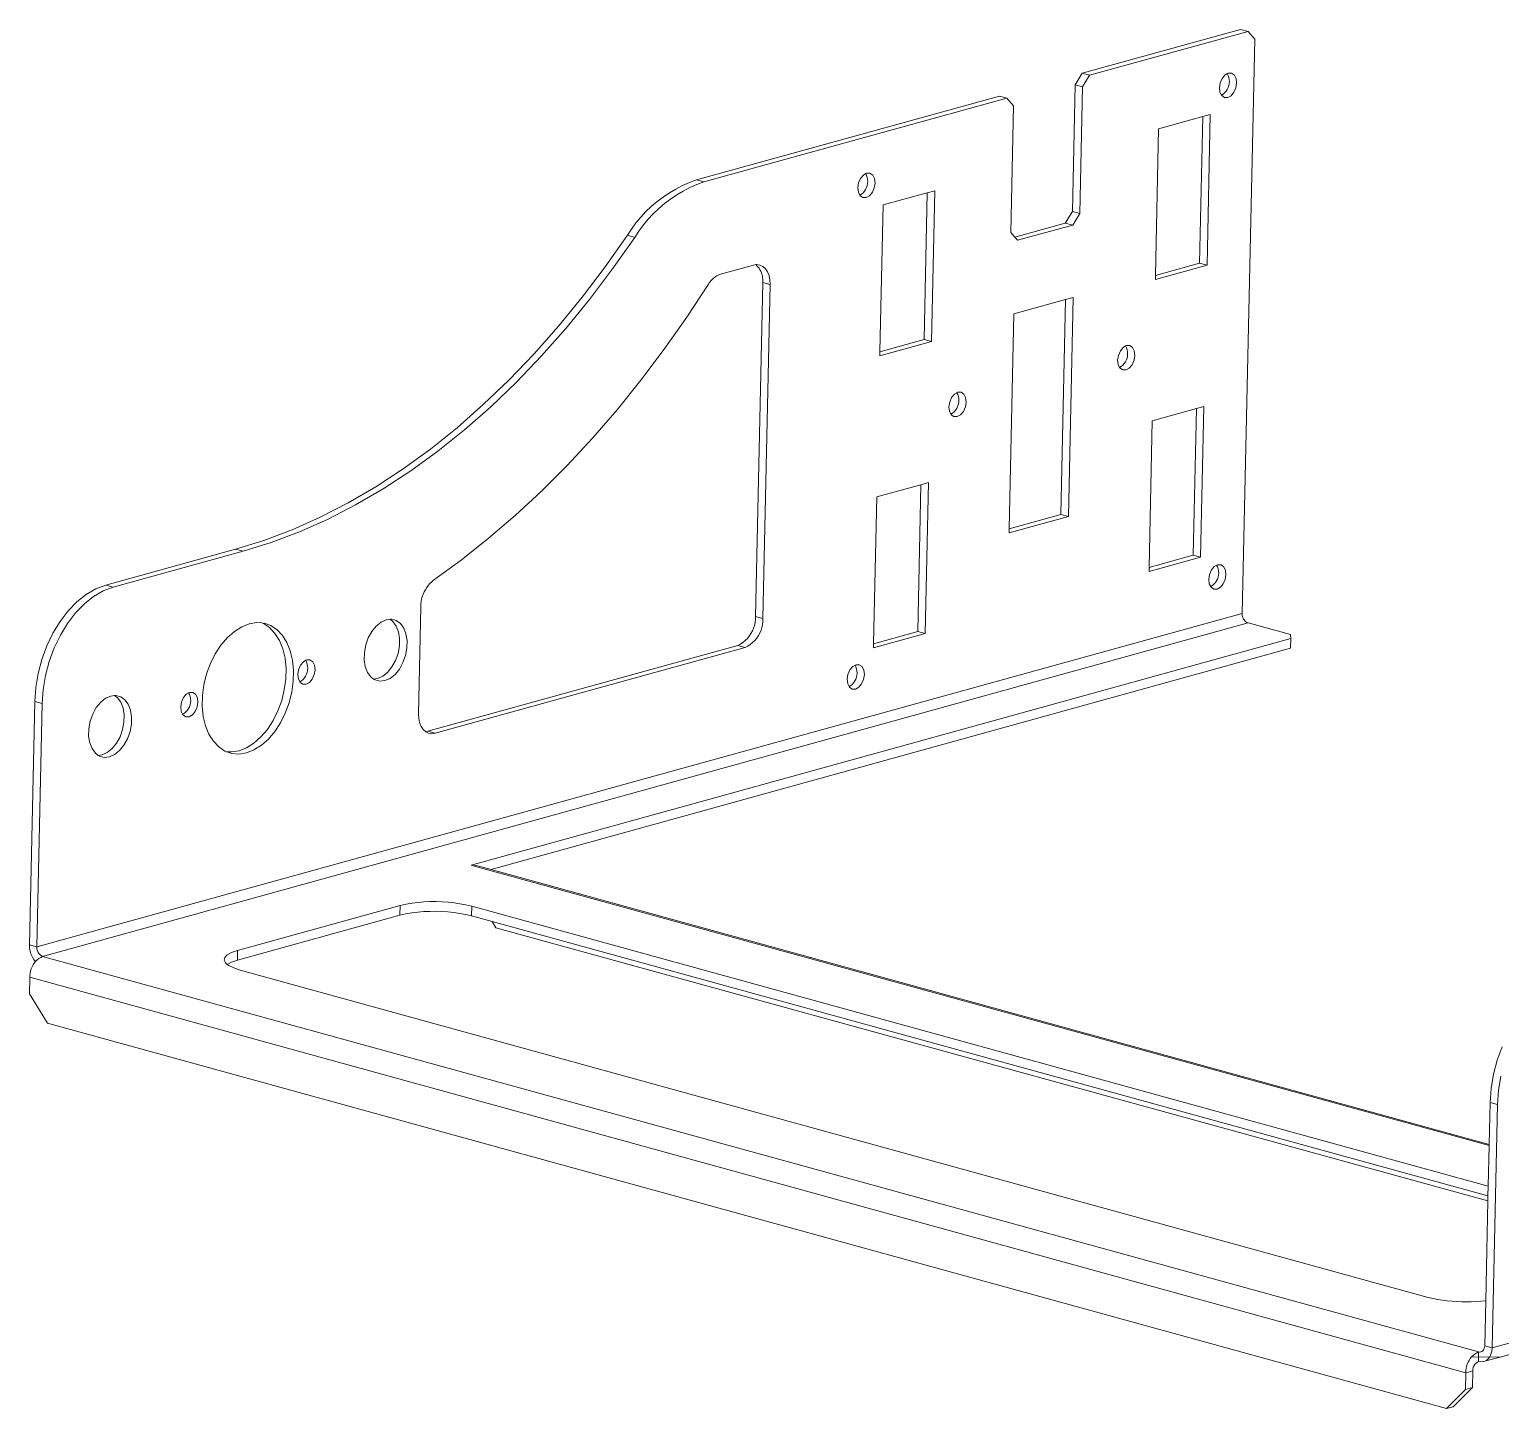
# Model space of a CAD drawing. Extents: x -144 to 2042, y -154 to 468.
# Drawn here: x 985 to 1057.6, y 120.8 to 188.9 of the extents above; entities that cross this region are included whole.
import ezdxf

# ---------------------------------------------------------------- set-up
doc = ezdxf.new("R2010")
doc.units = 0
doc.layers.add('Layer0', color=7, linetype='BYLAYER', lineweight=5)

msp = doc.modelspace()

# ---------------------------------------------------------------- linework, layer by layer
at = {"layer": 'Layer0'}
for p, q in [((1036.98, 186.745), (1044.799, 188.908)), ((1037.347, 186.644), (1045.166, 188.807)), ((1045.166, 188.807), (1044.799, 188.908)), ((1045.495, 188.421), (1045.166, 188.807)), ((1045.495, 188.421), (1044.879, 160.067)), ((1036.63, 186.17), (1036.98, 186.745)), ((1036.98, 186.745), (1037.347, 186.644)), ((1037.347, 186.644), (1036.996, 186.069)), ((1044.028, 186.656), (1043.888, 186.487)), ((1044.142, 186.729), (1044.028, 186.656)), ((1044.192, 186.746), (1044.142, 186.729)), ((1044.188, 186.637), (1044.142, 186.729)), ((1044.22, 186.54), (1044.188, 186.637)), ((1044.353, 186.746), (1044.192, 186.746)), ((1044.489, 186.654), (1044.353, 186.746)), ((1044.576, 186.484), (1044.489, 186.654)), ((1036.494, 179.922), (1036.63, 186.17)), ((1036.996, 186.069), (1036.63, 186.17)), ((1036.86, 179.821), (1036.996, 186.069)), ((1043.791, 186.267), (1043.754, 186.028)), ((1043.754, 186.028), (1043.781, 185.807)), ((1043.888, 186.487), (1043.791, 186.267)), ((1044.081, 185.862), (1044.139, 185.947)), ((1044.139, 185.947), (1044.185, 186.038)), ((1044.185, 186.038), (1044.218, 186.135)), ((1044.218, 186.135), (1044.239, 186.235)), ((1044.24, 186.439), (1044.22, 186.54)), ((1044.239, 186.235), (1044.246, 186.337)), ((1044.246, 186.337), (1044.24, 186.439)), ((1044.47, 185.804), (1044.566, 186.025)), ((1044.566, 186.025), (1044.604, 186.263)), ((1044.604, 186.263), (1044.576, 186.484)), ((1017.942, 181.476), (1032.9, 185.616)), ((1018.308, 181.375), (1033.267, 185.515)), ((1033.267, 185.515), (1032.9, 185.616)), ((1033.596, 185.128), (1033.267, 185.515)), ((1043.781, 185.807), (1043.849, 185.664)), ((1043.849, 185.664), (1043.935, 185.719)), ((1043.849, 185.664), (1043.869, 185.638)), ((1043.869, 185.638), (1044.004, 185.546)), ((1043.935, 185.719), (1044.013, 185.786)), ((1044.004, 185.546), (1044.166, 185.545)), ((1044.013, 185.786), (1044.081, 185.862)), ((1044.166, 185.545), (1044.329, 185.636)), ((1044.329, 185.636), (1044.47, 185.804)), ((1033.596, 185.128), (1033.461, 178.881)), ((1042.932, 184.606), (1040.753, 184.004)), ((1042.774, 177.361), (1042.932, 184.606)), ((1043.303, 184.709), (1042.932, 184.606)), ((1043.141, 177.26), (1043.303, 184.709)), ((1040.753, 184.004), (1040.595, 176.758)), ((1026.039, 181.548), (1025.943, 181.328)), ((1026.18, 181.717), (1026.039, 181.548)), ((1026.294, 181.79), (1026.18, 181.717)), ((1026.343, 181.807), (1026.294, 181.79)), ((1026.339, 181.698), (1026.294, 181.79)), ((1026.372, 181.601), (1026.339, 181.698)), ((1026.505, 181.807), (1026.343, 181.807)), ((1026.391, 181.5), (1026.372, 181.601)), ((1026.64, 181.715), (1026.505, 181.807)), ((1026.728, 181.545), (1026.64, 181.715)), ((1026.755, 181.324), (1026.728, 181.545)), ((1016.602, 180.838), (1016.292, 180.632)), ((1016.922, 181.027), (1016.602, 180.838)), ((1017.253, 181.196), (1016.922, 181.027)), ((1017.289, 180.926), (1016.968, 180.737)), ((1017.593, 181.346), (1017.253, 181.196)), ((1017.62, 181.095), (1017.289, 180.926)), ((1017.942, 181.476), (1017.593, 181.346)), ((1017.96, 181.245), (1017.62, 181.095)), ((1017.942, 181.476), (1018.308, 181.375)), ((1018.308, 181.375), (1017.96, 181.245)), ((1025.943, 181.328), (1025.905, 181.089)), ((1025.905, 181.089), (1025.933, 180.868)), ((1025.933, 180.868), (1026, 180.725)), ((1026.086, 180.78), (1026.164, 180.847)), ((1026.164, 180.847), (1026.232, 180.923)), ((1026.232, 180.923), (1026.29, 181.008)), ((1026.29, 181.008), (1026.336, 181.099)), ((1026.336, 181.099), (1026.37, 181.196)), ((1026.37, 181.196), (1026.391, 181.296)), ((1026.398, 181.398), (1026.391, 181.5)), ((1026.391, 181.296), (1026.398, 181.398)), ((1026.481, 180.697), (1026.622, 180.865)), ((1026.622, 180.865), (1026.718, 181.085)), ((1026.718, 181.085), (1026.755, 181.324)), ((1029.333, 180.843), (1027.154, 180.24)), ((1029.175, 173.598), (1029.333, 180.843)), ((1029.704, 180.946), (1029.333, 180.843)), ((1029.542, 173.497), (1029.704, 180.946)), ((1015.712, 180.167), (1015.444, 179.91)), ((1015.996, 180.408), (1015.712, 180.167)), ((1016.292, 180.632), (1015.996, 180.408)), ((1016.362, 180.307), (1016.079, 180.066)), ((1016.659, 180.531), (1016.362, 180.307)), ((1016.968, 180.737), (1016.659, 180.531)), ((1026, 180.725), (1026.086, 180.78)), ((1026, 180.725), (1026.021, 180.699)), ((1026.021, 180.699), (1026.156, 180.607)), ((1026.156, 180.607), (1026.317, 180.606)), ((1026.317, 180.606), (1026.481, 180.697)), ((1027.154, 180.24), (1026.997, 172.995)), ((1015.19, 179.638), (1014.953, 179.352)), ((1015.444, 179.91), (1015.19, 179.638)), ((1015.556, 179.537), (1015.319, 179.251)), ((1015.81, 179.809), (1015.556, 179.537)), ((1016.079, 180.066), (1015.81, 179.809)), ((1036.143, 179.348), (1036.494, 179.922)), ((1036.494, 179.922), (1036.86, 179.821)), ((1036.86, 179.821), (1036.51, 179.247)), ((1013.436, 177.18), (1014.529, 178.741)), ((1014.896, 178.64), (1013.802, 177.079)), ((1014.732, 179.052), (1014.529, 178.741)), ((1014.529, 178.741), (1014.896, 178.64)), ((1014.953, 179.352), (1014.732, 179.052)), ((1015.099, 178.951), (1014.896, 178.64)), ((1015.319, 179.251), (1015.099, 178.951)), ((1033.651, 178.658), (1033.461, 178.881)), ((1033.651, 178.658), (1036.143, 179.348)), ((1033.79, 178.494), (1033.651, 178.658)), ((1033.79, 178.494), (1036.51, 179.247)), ((1036.51, 179.247), (1036.143, 179.348)), ((1012.302, 175.681), (1013.436, 177.18)), ((1020.754, 177.275), (1019.132, 176.826)), ((1020.754, 177.275), (1020.867, 177.296)), ((1020.867, 177.296), (1020.919, 177.298)), ((1020.926, 177.239), (1020.867, 177.296)), ((1020.919, 177.298), (1021.077, 177.274)), ((1020.981, 177.177), (1020.926, 177.239)), ((1021.031, 177.112), (1020.981, 177.177)), ((1021.077, 177.274), (1021.221, 177.203)), ((1021.221, 177.203), (1021.347, 177.089)), ((1040.591, 176.555), (1043.141, 177.26)), ((1040.595, 176.758), (1042.774, 177.361)), ((1042.774, 177.361), (1043.141, 177.26)), ((1013.802, 177.079), (1012.669, 175.58)), ((1018.652, 176.495), (1018.611, 176.444)), ((1018.695, 176.544), (1018.652, 176.495)), ((1018.742, 176.591), (1018.695, 176.544)), ((1018.791, 176.634), (1018.742, 176.591)), ((1018.843, 176.674), (1018.791, 176.634)), ((1018.897, 176.712), (1018.843, 176.674)), ((1018.953, 176.746), (1018.897, 176.712)), ((1019.011, 176.776), (1018.953, 176.746)), ((1019.071, 176.803), (1019.011, 176.776)), ((1019.132, 176.826), (1019.071, 176.803)), ((1021.075, 177.043), (1021.031, 177.112)), ((1021.114, 176.97), (1021.075, 177.043)), ((1021.147, 176.895), (1021.114, 176.97)), ((1021.174, 176.817), (1021.147, 176.895)), ((1021.194, 176.737), (1021.174, 176.817)), ((1021.208, 176.656), (1021.194, 176.737)), ((1021.216, 176.574), (1021.208, 176.656)), ((1021.211, 176.41), (1021.216, 176.492)), ((1021.216, 176.492), (1021.216, 176.574)), ((1021.347, 177.089), (1021.449, 176.937)), ((1021.449, 176.937), (1021.523, 176.751)), ((1021.523, 176.751), (1021.566, 176.539)), ((1021.566, 176.539), (1021.577, 176.309)), ((1040.595, 176.758), (1040.591, 176.555)), ((1018.54, 176.334), (1017.465, 174.699)), ((1018.574, 176.39), (1018.54, 176.334)), ((1018.611, 176.444), (1018.574, 176.39)), ((1020.853, 159.926), (1021.211, 176.41)), ((1021.577, 176.309), (1021.211, 176.41)), ((1021.219, 159.825), (1021.577, 176.309)), ((1011.131, 174.249), (1012.302, 175.681)), ((1012.669, 175.58), (1011.497, 174.148)), ((1036.163, 175.568), (1033.61, 174.862)), ((1035.932, 164.959), (1036.163, 175.568)), ((1036.534, 175.671), (1036.163, 175.568)), ((1036.299, 164.858), (1036.534, 175.671)), ((1017.465, 174.699), (1016.352, 173.118)), ((1033.61, 174.862), (1033.379, 164.252)), ((1009.924, 172.886), (1011.131, 174.249)), ((1011.497, 174.148), (1010.291, 172.785)), ((1026.997, 172.995), (1029.175, 173.598)), ((1029.175, 173.598), (1029.542, 173.497)), ((1008.686, 171.595), (1009.924, 172.886)), ((1016.352, 173.118), (1015.202, 171.592)), ((1026.992, 172.791), (1029.542, 173.497)), ((1026.997, 172.995), (1026.992, 172.791)), ((1038.864, 173.036), (1038.768, 172.815)), ((1039.005, 173.204), (1038.864, 173.036)), ((1039.119, 173.277), (1039.005, 173.204)), ((1039.168, 173.295), (1039.119, 173.277)), ((1039.164, 173.185), (1039.119, 173.277)), ((1039.197, 173.088), (1039.164, 173.185)), ((1039.33, 173.294), (1039.168, 173.295)), ((1039.217, 172.988), (1039.197, 173.088)), ((1039.216, 172.783), (1039.223, 172.886)), ((1039.223, 172.886), (1039.217, 172.988)), ((1039.465, 173.202), (1039.33, 173.294)), ((1039.553, 173.033), (1039.465, 173.202)), ((1039.58, 172.812), (1039.553, 173.033)), ((1010.291, 172.785), (1009.052, 171.494)), ((1038.768, 172.815), (1038.73, 172.576)), ((1038.73, 172.576), (1038.758, 172.356)), ((1038.758, 172.356), (1038.825, 172.212)), ((1038.825, 172.212), (1038.911, 172.268)), ((1038.825, 172.212), (1038.846, 172.186)), ((1038.846, 172.186), (1038.981, 172.094)), ((1038.911, 172.268), (1038.989, 172.334)), ((1038.981, 172.094), (1039.142, 172.093)), ((1038.989, 172.334), (1039.058, 172.411)), ((1039.058, 172.411), (1039.115, 172.495)), ((1039.115, 172.495), (1039.161, 172.586)), ((1039.142, 172.093), (1039.306, 172.184)), ((1039.161, 172.586), (1039.195, 172.683)), ((1039.195, 172.683), (1039.216, 172.783)), ((1039.306, 172.184), (1039.447, 172.352)), ((1039.447, 172.352), (1039.543, 172.573)), ((1039.543, 172.573), (1039.58, 172.812)), ((1007.418, 170.38), (1008.686, 171.595)), ((1009.052, 171.494), (1007.784, 170.279)), ((1015.202, 171.592), (1014.019, 170.126)), ((1030.535, 170.731), (1030.439, 170.51)), ((1030.676, 170.899), (1030.535, 170.731)), ((1030.79, 170.972), (1030.676, 170.899)), ((1030.839, 170.99), (1030.79, 170.972)), ((1030.835, 170.88), (1030.79, 170.972)), ((1030.868, 170.783), (1030.835, 170.88)), ((1031.001, 170.989), (1030.839, 170.99)), ((1030.887, 170.683), (1030.868, 170.783)), ((1030.894, 170.581), (1030.887, 170.683)), ((1031.136, 170.897), (1031.001, 170.989)), ((1031.224, 170.728), (1031.136, 170.897)), ((1031.251, 170.507), (1031.224, 170.728)), ((1006.124, 169.243), (1007.418, 170.38)), ((1007.784, 170.279), (1006.49, 169.142)), ((1014.019, 170.126), (1012.803, 168.721)), ((1030.439, 170.51), (1030.401, 170.272)), ((1030.401, 170.272), (1030.429, 170.051)), ((1030.429, 170.051), (1030.496, 169.907)), ((1030.496, 169.907), (1030.582, 169.963)), ((1030.582, 169.963), (1030.66, 170.029)), ((1030.66, 170.029), (1030.728, 170.106)), ((1030.728, 170.106), (1030.786, 170.19)), ((1030.786, 170.19), (1030.832, 170.282)), ((1030.832, 170.282), (1030.866, 170.378)), ((1030.866, 170.378), (1030.886, 170.479)), ((1030.886, 170.479), (1030.894, 170.581)), ((1030.977, 169.879), (1031.117, 170.048)), ((1031.117, 170.048), (1031.214, 170.268)), ((1031.214, 170.268), (1031.251, 170.507)), ((1042.618, 170.189), (1040.44, 169.586)), ((1042.461, 162.944), (1042.618, 170.189)), ((1042.989, 170.292), (1042.618, 170.189)), ((1042.827, 162.843), (1042.989, 170.292)), ((1004.806, 168.187), (1006.124, 169.243)), ((1030.496, 169.907), (1030.516, 169.881)), ((1030.516, 169.881), (1030.651, 169.789)), ((1030.651, 169.789), (1030.813, 169.788)), ((1030.813, 169.788), (1030.977, 169.879)), ((1040.44, 169.586), (1040.282, 162.341)), ((1006.49, 169.142), (1005.173, 168.086)), ((1012.803, 168.721), (1011.558, 167.381)), ((1003.469, 167.214), (1004.806, 168.187)), ((1005.173, 168.086), (1003.835, 167.113)), ((1002.114, 166.327), (1003.469, 167.214)), ((1003.835, 167.113), (1002.48, 166.226)), ((1011.558, 167.381), (1010.285, 166.107)), ((1000.745, 165.527), (1002.114, 166.327)), ((1029.02, 166.426), (1026.841, 165.823)), ((1028.862, 159.181), (1029.02, 166.426)), ((1029.391, 166.529), (1029.02, 166.426)), ((1029.229, 159.08), (1029.391, 166.529)), ((1002.48, 166.226), (1001.111, 165.426)), ((1010.285, 166.107), (1008.988, 164.902)), ((1026.841, 165.823), (1026.683, 158.578)), ((999.365, 164.817), (1000.745, 165.527)), ((1001.111, 165.426), (999.732, 164.716)), ((1008.988, 164.902), (1007.667, 163.768)), ((1033.375, 164.049), (1036.299, 164.858)), ((1033.379, 164.252), (1035.932, 164.959)), ((1035.932, 164.959), (1036.299, 164.858)), ((996.586, 163.672), (997.978, 164.198)), ((997.978, 164.198), (999.365, 164.817)), ((999.732, 164.716), (998.345, 164.097)), ((1033.379, 164.252), (1033.375, 164.049)), ((995.194, 163.239), (996.586, 163.672)), ((996.953, 163.571), (995.56, 163.138)), ((998.345, 164.097), (996.953, 163.571)), ((1007.667, 163.768), (1006.326, 162.707)), ((988.783, 161.465), (995.194, 163.239)), ((989.149, 161.364), (995.56, 163.138)), ((995.56, 163.138), (995.194, 163.239)), ((1006.326, 162.707), (1004.967, 161.722)), ((1040.278, 162.137), (1042.827, 162.843)), ((1040.282, 162.341), (1042.461, 162.944)), ((1042.461, 162.944), (1042.827, 162.843)), ((1040.282, 162.341), (1040.278, 162.137)), ((1043.264, 161.998), (1043.226, 161.759)), ((1043.36, 162.218), (1043.264, 161.998)), ((1043.501, 162.387), (1043.36, 162.218)), ((1043.615, 162.46), (1043.501, 162.387)), ((1043.664, 162.477), (1043.615, 162.46)), ((1043.66, 162.368), (1043.615, 162.46)), ((1043.693, 162.271), (1043.66, 162.368)), ((1043.826, 162.477), (1043.664, 162.477)), ((1043.691, 161.866), (1043.712, 161.966)), ((1043.712, 162.17), (1043.693, 162.271)), ((1043.719, 162.068), (1043.712, 162.17)), ((1043.712, 161.966), (1043.719, 162.068)), ((1043.961, 162.385), (1043.826, 162.477)), ((1044.049, 162.215), (1043.961, 162.385)), ((1044.039, 161.755), (1044.076, 161.994)), ((1044.076, 161.994), (1044.049, 162.215)), ((987.821, 161.005), (988.298, 161.282)), ((988.298, 161.282), (988.783, 161.465)), ((989.149, 161.364), (988.665, 161.181)), ((988.783, 161.465), (989.149, 161.364)), ((1004.56, 161.245), (1004.501, 161.134)), ((1004.626, 161.352), (1004.56, 161.245)), ((1004.701, 161.454), (1004.626, 161.352)), ((1004.783, 161.55), (1004.701, 161.454)), ((1004.872, 161.639), (1004.783, 161.55)), ((1004.967, 161.722), (1004.872, 161.639)), ((1043.226, 161.759), (1043.254, 161.538)), ((1043.254, 161.538), (1043.321, 161.395)), ((1043.321, 161.395), (1043.407, 161.45)), ((1043.321, 161.395), (1043.342, 161.369)), ((1043.342, 161.369), (1043.477, 161.277)), ((1043.407, 161.45), (1043.485, 161.517)), ((1043.477, 161.277), (1043.638, 161.276)), ((1043.485, 161.517), (1043.553, 161.593)), ((1043.553, 161.593), (1043.611, 161.678)), ((1043.611, 161.678), (1043.657, 161.769)), ((1043.638, 161.276), (1043.802, 161.367)), ((1043.657, 161.769), (1043.691, 161.866)), ((1043.802, 161.367), (1043.943, 161.535)), ((1043.943, 161.535), (1044.039, 161.755)), ((986.928, 160.194), (987.361, 160.64)), ((987.728, 160.539), (987.295, 160.093)), ((987.361, 160.64), (987.821, 161.005)), ((988.187, 160.904), (987.728, 160.539)), ((988.665, 161.181), (988.187, 160.904)), ((1004.34, 160.529), (1004.335, 160.403)), ((1004.354, 160.654), (1004.34, 160.529)), ((1004.377, 160.778), (1004.354, 160.654)), ((1004.41, 160.899), (1004.377, 160.778)), ((1004.451, 161.018), (1004.41, 160.899)), ((1004.501, 161.134), (1004.451, 161.018)), ((1044.879, 160.067), (985.384, 143.603)), ((986.531, 159.675), (986.928, 160.194)), ((987.295, 160.093), (986.898, 159.574)), ((1002.632, 159.757), (1002.376, 159.643)), ((1002.823, 159.785), (1002.632, 159.757)), ((1002.885, 159.783), (1002.823, 159.785)), ((1002.961, 159.675), (1002.823, 159.785)), ((1003.122, 159.721), (1002.885, 159.783)), ((1004.335, 160.403), (1004.22, 155.121)), ((1020.836, 159.63), (1020.851, 159.777)), ((1020.851, 159.777), (1020.853, 159.926)), ((1020.853, 159.926), (1021.219, 159.825)), ((1021.218, 159.676), (1021.219, 159.825)), ((1044.879, 160.067), (1044.878, 160.018)), ((1044.878, 160.018), (1044.882, 159.97)), ((1044.882, 159.97), (1044.891, 159.922)), ((1044.891, 159.922), (1044.905, 159.876)), ((1044.905, 159.876), (1044.924, 159.831)), ((1044.924, 159.831), (1044.947, 159.788)), ((1044.947, 159.788), (1044.974, 159.749)), ((1044.974, 159.749), (1045.006, 159.712)), ((985.669, 143.138), (1045.164, 159.602)), ((985.875, 158.466), (986.178, 159.095)), ((986.178, 159.095), (986.531, 159.675)), ((986.898, 159.574), (986.544, 158.994)), ((995.134, 159.182), (994.788, 158.877)), ((995.497, 159.411), (995.134, 159.182)), ((995.869, 159.557), (995.497, 159.411)), ((996.238, 159.616), (995.869, 159.557)), ((996.493, 159.605), (996.238, 159.616)), ((996.517, 159.594), (996.493, 159.605)), ((996.566, 159.571), (996.517, 159.594)), ((996.596, 159.587), (996.566, 159.571)), ((996.566, 159.571), (996.871, 159.37)), ((996.932, 159.47), (996.596, 159.587)), ((996.871, 159.37), (997.137, 159.089)), ((997.238, 159.269), (996.932, 159.47)), ((997.137, 159.089), (997.356, 158.738)), ((997.503, 158.988), (997.238, 159.269)), ((1001.919, 159.184), (1001.743, 158.866)), ((1002.134, 159.448), (1001.919, 159.184)), ((1002.376, 159.643), (1002.134, 159.448)), ((1003.125, 159.451), (1002.961, 159.675)), ((1003.328, 159.574), (1003.122, 159.721)), ((1003.237, 159.163), (1003.125, 159.451)), ((1003.291, 158.829), (1003.237, 159.163)), ((1003.492, 159.35), (1003.328, 159.574)), ((1003.604, 159.062), (1003.492, 159.35)), ((1003.658, 158.728), (1003.604, 159.062)), ((1020.549, 158.952), (1020.632, 159.075)), ((1020.632, 159.075), (1020.703, 159.205)), ((1020.703, 159.205), (1020.761, 159.342)), ((1020.761, 159.342), (1020.806, 159.484)), ((1020.806, 159.484), (1020.836, 159.63)), ((1020.999, 158.974), (1021.07, 159.104)), ((1021.07, 159.104), (1021.128, 159.241)), ((1021.128, 159.241), (1021.172, 159.383)), ((1021.172, 159.383), (1021.202, 159.529)), ((1021.202, 159.529), (1021.218, 159.676)), ((1026.679, 158.374), (1029.229, 159.08)), ((1026.683, 158.578), (1028.862, 159.181)), ((1028.862, 159.181), (1029.229, 159.08)), ((1045.006, 159.712), (1045.041, 159.678)), ((1045.041, 159.678), (1045.079, 159.648)), ((1045.079, 159.648), (1045.12, 159.623)), ((1045.12, 159.623), (1045.164, 159.602)), ((1047.253, 159.026), (1045.164, 159.602)), ((1047.279, 158.831), (1047.253, 159.026)), ((985.629, 157.8), (985.875, 158.466)), ((986.241, 158.365), (985.996, 157.699)), ((986.544, 158.994), (986.241, 158.365)), ((994.471, 158.503), (994.189, 158.071)), ((994.788, 158.877), (994.471, 158.503)), ((997.356, 158.738), (997.523, 158.324)), ((997.723, 158.637), (997.503, 158.988)), ((997.523, 158.324), (997.633, 157.86)), ((997.89, 158.223), (997.723, 158.637)), ((1001.617, 158.513), (1001.548, 158.144)), ((1001.743, 158.866), (1001.617, 158.513)), ((1003.214, 158.098), (1003.283, 158.467)), ((1003.283, 158.467), (1003.291, 158.829)), ((1003.581, 157.997), (1003.65, 158.366)), ((1003.65, 158.366), (1003.658, 158.728)), ((1004.678, 154.256), (1019.977, 158.489)), ((1005.044, 154.155), (1020.343, 158.388)), ((1047.279, 158.831), (1006.823, 147.636)), ((1007.802, 147.429), (1047.269, 158.35)), ((1019.977, 158.489), (1020.108, 158.558)), ((1020.343, 158.388), (1019.977, 158.489)), ((1020.108, 158.558), (1020.232, 158.64)), ((1020.232, 158.64), (1020.348, 158.733)), ((1020.343, 158.388), (1020.475, 158.457)), ((1020.348, 158.733), (1020.454, 158.838)), ((1020.454, 158.838), (1020.549, 158.952)), ((1020.475, 158.457), (1020.599, 158.539)), ((1020.599, 158.539), (1020.714, 158.632)), ((1020.714, 158.632), (1020.82, 158.737)), ((1020.82, 158.737), (1020.915, 158.851)), ((1020.915, 158.851), (1020.999, 158.974)), ((1026.683, 158.578), (1026.679, 158.374)), ((1047.269, 158.35), (1047.279, 158.831)), ((985.446, 157.111), (985.629, 157.8)), ((985.996, 157.699), (985.812, 157.01)), ((993.952, 157.593), (993.765, 157.082)), ((994.189, 158.071), (993.952, 157.593)), ((997.633, 157.86), (997.683, 157.358)), ((998, 157.759), (997.89, 158.223)), ((998.05, 157.257), (998, 157.759)), ((998.539, 157.683), (998.398, 157.515)), ((998.653, 157.756), (998.539, 157.683)), ((998.702, 157.774), (998.653, 157.756)), ((998.698, 157.664), (998.653, 157.756)), ((998.731, 157.567), (998.698, 157.664)), ((998.864, 157.773), (998.702, 157.774)), ((998.999, 157.681), (998.864, 157.773)), ((999.087, 157.512), (998.999, 157.681)), ((1001.548, 158.144), (1001.54, 157.782)), ((1001.54, 157.782), (1001.594, 157.448)), ((1002.913, 157.427), (1003.088, 157.745)), ((1003.088, 157.745), (1003.214, 158.098)), ((1003.279, 157.326), (1003.455, 157.644)), ((1003.455, 157.644), (1003.581, 157.997)), ((985.328, 156.412), (985.446, 157.111)), ((985.812, 157.01), (985.695, 156.311)), ((993.765, 157.082), (993.633, 156.551)), ((997.683, 157.358), (997.672, 156.833)), ((998.038, 156.732), (998.05, 157.257)), ((998.302, 157.294), (998.264, 157.055)), ((998.264, 157.055), (998.292, 156.835)), ((998.398, 157.515), (998.302, 157.294)), ((998.523, 156.813), (998.591, 156.89)), ((998.591, 156.89), (998.649, 156.974)), ((998.649, 156.974), (998.695, 157.065)), ((998.695, 157.065), (998.729, 157.162)), ((998.729, 157.162), (998.75, 157.262)), ((998.75, 157.467), (998.731, 157.567)), ((998.757, 157.365), (998.75, 157.467)), ((998.75, 157.262), (998.757, 157.365)), ((998.981, 156.831), (999.077, 157.052)), ((999.077, 157.052), (999.114, 157.291)), ((999.114, 157.291), (999.087, 157.512)), ((1001.594, 157.448), (1001.706, 157.16)), ((1001.706, 157.16), (1001.87, 156.936)), ((1001.87, 156.936), (1002.008, 156.826)), ((1002.008, 156.826), (1002.2, 156.854)), ((1002.2, 156.854), (1002.455, 156.968)), ((1002.455, 156.968), (1002.697, 157.163)), ((1002.566, 156.753), (1002.821, 156.867)), ((1002.697, 157.163), (1002.913, 157.427)), ((1002.821, 156.867), (1003.064, 157.062)), ((1003.064, 157.062), (1003.279, 157.326)), ((1025.415, 157.059), (1025.378, 156.82)), ((1025.512, 157.279), (1025.415, 157.059)), ((1025.652, 157.447), (1025.512, 157.279)), ((1025.766, 157.52), (1025.652, 157.447)), ((1025.816, 157.538), (1025.766, 157.52)), ((1025.811, 157.429), (1025.766, 157.52)), ((1025.809, 156.83), (1025.842, 156.927)), ((1025.844, 157.332), (1025.811, 157.429)), ((1025.977, 157.537), (1025.816, 157.538)), ((1025.842, 156.927), (1025.863, 157.027)), ((1025.864, 157.231), (1025.844, 157.332)), ((1025.863, 157.027), (1025.87, 157.129)), ((1025.87, 157.129), (1025.864, 157.231)), ((1026.112, 157.445), (1025.977, 157.537)), ((1026.2, 157.276), (1026.112, 157.445)), ((1026.19, 156.816), (1026.228, 157.055)), ((1026.228, 157.055), (1026.2, 157.276)), ((985.279, 155.719), (985.328, 156.412)), ((985.695, 156.311), (985.645, 155.618)), ((992.873, 156.157), (992.759, 156.084)), ((992.923, 156.174), (992.873, 156.157)), ((992.918, 156.065), (992.873, 156.157)), ((993.084, 156.174), (992.923, 156.174)), ((993.219, 156.082), (993.084, 156.174)), ((993.633, 156.551), (993.561, 156.015)), ((997.599, 156.297), (997.468, 155.766)), ((997.672, 156.833), (997.599, 156.297)), ((997.834, 155.665), (997.966, 156.196)), ((997.966, 156.196), (998.038, 156.732)), ((998.292, 156.835), (998.359, 156.691)), ((998.359, 156.691), (998.445, 156.747)), ((998.359, 156.691), (998.38, 156.665)), ((998.38, 156.665), (998.515, 156.573)), ((998.445, 156.747), (998.523, 156.813)), ((998.515, 156.573), (998.676, 156.572)), ((998.676, 156.572), (998.84, 156.663)), ((998.84, 156.663), (998.981, 156.831)), ((1002.008, 156.826), (1002.076, 156.789)), ((1002.076, 156.789), (1002.313, 156.726)), ((1002.313, 156.726), (1002.566, 156.753)), ((1025.378, 156.82), (1025.405, 156.599)), ((1025.405, 156.599), (1025.473, 156.456)), ((1025.473, 156.456), (1025.559, 156.511)), ((1025.473, 156.456), (1025.493, 156.43)), ((1025.493, 156.43), (1025.628, 156.337)), ((1025.559, 156.511), (1025.637, 156.578)), ((1025.628, 156.337), (1025.79, 156.337)), ((1025.637, 156.578), (1025.705, 156.654)), ((1025.705, 156.654), (1025.763, 156.738)), ((1025.763, 156.738), (1025.809, 156.83)), ((1025.79, 156.337), (1025.953, 156.428)), ((1025.953, 156.428), (1026.094, 156.596)), ((1026.094, 156.596), (1026.19, 156.816)), ((985.018, 143.704), (985.279, 155.719)), ((985.645, 155.618), (985.279, 155.719)), ((985.384, 143.603), (985.645, 155.618)), ((988.32, 155.421), (988.144, 155.103)), ((988.535, 155.685), (988.32, 155.421)), ((988.778, 155.88), (988.535, 155.685)), ((989.033, 155.994), (988.778, 155.88)), ((989.225, 156.022), (989.033, 155.994)), ((989.286, 156.02), (989.225, 156.022)), ((989.363, 155.912), (989.225, 156.022)), ((989.523, 155.958), (989.286, 156.02)), ((989.526, 155.688), (989.363, 155.912)), ((989.729, 155.811), (989.523, 155.958)), ((989.639, 155.4), (989.526, 155.688)), ((989.692, 155.066), (989.639, 155.4)), ((989.893, 155.587), (989.729, 155.811)), ((990.005, 155.299), (989.893, 155.587)), ((992.522, 155.695), (992.485, 155.456)), ((992.485, 155.456), (992.512, 155.235)), ((992.618, 155.915), (992.522, 155.695)), ((992.759, 156.084), (992.618, 155.915)), ((992.87, 155.375), (992.916, 155.466)), ((992.916, 155.466), (992.949, 155.563)), ((992.951, 155.968), (992.918, 156.065)), ((992.949, 155.563), (992.97, 155.663)), ((992.971, 155.867), (992.951, 155.968)), ((992.97, 155.663), (992.977, 155.765)), ((992.977, 155.765), (992.971, 155.867)), ((993.201, 155.232), (993.297, 155.453)), ((993.307, 155.912), (993.219, 156.082)), ((993.297, 155.453), (993.335, 155.691)), ((993.335, 155.691), (993.307, 155.912)), ((993.561, 156.015), (993.549, 155.489)), ((993.549, 155.489), (993.599, 154.988)), ((997.468, 155.766), (997.281, 155.255)), ((997.647, 155.154), (997.834, 155.665)), ((988.018, 154.75), (987.949, 154.381)), ((988.144, 155.103), (988.018, 154.75)), ((989.615, 154.335), (989.684, 154.704)), ((989.684, 154.704), (989.692, 155.066)), ((990.059, 154.965), (990.005, 155.299)), ((990.051, 154.603), (990.059, 154.965)), ((992.512, 155.235), (992.58, 155.092)), ((992.58, 155.092), (992.666, 155.147)), ((992.58, 155.092), (992.6, 155.066)), ((992.6, 155.066), (992.735, 154.974)), ((992.666, 155.147), (992.744, 155.214)), ((992.735, 154.974), (992.897, 154.973)), ((992.744, 155.214), (992.812, 155.29)), ((992.812, 155.29), (992.87, 155.375)), ((992.897, 154.973), (993.06, 155.064)), ((993.06, 155.064), (993.201, 155.232)), ((993.599, 154.988), (993.709, 154.524)), ((997.043, 154.777), (996.762, 154.345)), ((997.281, 155.255), (997.043, 154.777)), ((997.128, 154.244), (997.41, 154.676)), ((997.41, 154.676), (997.647, 155.154)), ((1004.232, 154.891), (1004.22, 155.121)), ((1004.275, 154.679), (1004.232, 154.891)), ((1004.349, 154.493), (1004.275, 154.679)), ((987.949, 154.381), (987.941, 154.019)), ((987.941, 154.019), (987.995, 153.684)), ((989.314, 153.664), (989.489, 153.982)), ((989.489, 153.982), (989.615, 154.335)), ((989.856, 153.881), (989.982, 154.234)), ((989.982, 154.234), (990.051, 154.603)), ((993.709, 154.524), (993.876, 154.11)), ((993.876, 154.11), (994.096, 153.759)), ((996.444, 153.971), (996.099, 153.665)), ((996.762, 154.345), (996.444, 153.971)), ((996.811, 153.87), (997.128, 154.244)), ((1004.451, 154.34), (1004.349, 154.493)), ((1004.576, 154.227), (1004.451, 154.34)), ((1004.576, 154.227), (1004.678, 154.256)), ((1004.721, 154.156), (1004.576, 154.227)), ((1004.678, 154.256), (1005.044, 154.155)), ((1004.879, 154.132), (1004.721, 154.156)), ((1005.044, 154.155), (1004.879, 154.132)), ((987.995, 153.684), (988.107, 153.397)), ((988.107, 153.397), (988.271, 153.173)), ((988.856, 153.205), (989.098, 153.4)), ((989.098, 153.4), (989.314, 153.664)), ((989.223, 153.104), (989.465, 153.299)), ((989.465, 153.299), (989.68, 153.563)), ((989.68, 153.563), (989.856, 153.881)), ((994.096, 153.759), (994.361, 153.478)), ((994.361, 153.478), (994.667, 153.277)), ((994.667, 153.277), (994.74, 153.243)), ((994.74, 153.243), (994.767, 153.242)), ((994.767, 153.242), (995.003, 153.16)), ((994.994, 153.231), (994.767, 153.242)), ((995.364, 153.291), (994.994, 153.231)), ((995.735, 153.437), (995.364, 153.291)), ((995.73, 153.19), (996.102, 153.336)), ((996.099, 153.665), (995.735, 153.437)), ((996.102, 153.336), (996.465, 153.564)), ((996.465, 153.564), (996.811, 153.87)), ((988.271, 153.173), (988.409, 153.063)), ((988.409, 153.063), (988.601, 153.091)), ((988.409, 153.063), (988.477, 153.025)), ((988.477, 153.025), (988.714, 152.963)), ((988.601, 153.091), (988.856, 153.205)), ((988.714, 152.963), (988.967, 152.99)), ((988.967, 152.99), (989.223, 153.104)), ((995.003, 153.16), (995.361, 153.13)), ((995.361, 153.13), (995.73, 153.19)), ((1006.823, 147.636), (1006.914, 147.61)), ((1006.914, 147.61), (1007.033, 147.627)), ((1057.063, 133.794), (1006.914, 147.61)), ((1007.033, 147.627), (1007.135, 147.613)), ((1007.802, 147.429), (1007.135, 147.613)), ((1057.065, 133.857), (1007.802, 147.429)), ((1003.318, 145.654), (995.294, 143.434)), ((1003.307, 145.173), (1003.318, 145.654)), ((1003.598, 145.234), (1003.307, 145.173)), ((1003.609, 145.714), (1003.318, 145.654)), ((1003.891, 145.283), (1003.598, 145.234)), ((1003.902, 145.763), (1003.609, 145.714)), ((1004.186, 145.32), (1003.891, 145.283)), ((1004.196, 145.801), (1003.902, 145.763)), ((1004.482, 145.346), (1004.186, 145.32)), ((1004.492, 145.827), (1004.196, 145.801)), ((1004.778, 145.36), (1004.482, 145.346)), ((1004.789, 145.841), (1004.492, 145.827)), ((1005.075, 145.363), (1004.778, 145.36)), ((1005.086, 145.844), (1004.789, 145.841)), ((1005.372, 145.355), (1005.075, 145.363)), ((1005.383, 145.835), (1005.086, 145.844)), ((1005.669, 145.334), (1005.372, 145.355)), ((1005.679, 145.815), (1005.383, 145.835)), ((1005.964, 145.303), (1005.669, 145.334)), ((1005.974, 145.783), (1005.679, 145.815)), ((1006.258, 145.259), (1005.964, 145.303)), ((1006.268, 145.74), (1005.974, 145.783)), ((1006.55, 145.205), (1006.258, 145.259)), ((1006.56, 145.685), (1006.268, 145.74)), ((1006.85, 145.619), (1006.56, 145.685)), ((1006.85, 145.619), (1006.84, 145.139)), ((1057.02, 131.797), (1006.85, 145.619)), ((995.284, 142.953), (1003.307, 145.173)), ((1006.84, 145.139), (1006.55, 145.205)), ((1006.84, 145.139), (1007.85, 144.86)), ((1007.85, 144.86), (1057.009, 131.316)), ((1007.85, 144.86), (1008.04, 144.55)), ((1057.004, 131.06), (1008.04, 144.55)), ((985.384, 143.603), (985.018, 143.704)), ((985.018, 143.704), (985.018, 143.63)), ((985.018, 143.63), (985.023, 143.555)), ((985.023, 143.555), (985.033, 143.482)), ((985.033, 143.482), (985.047, 143.409)), ((985.047, 143.409), (985.065, 143.336)), ((985.065, 143.336), (985.088, 143.266)), ((985.088, 143.266), (985.116, 143.197)), ((985.116, 143.197), (985.147, 143.129)), ((985.147, 143.129), (985.183, 143.064)), ((985.183, 143.064), (985.223, 143.001)), ((985.384, 143.603), (985.383, 143.555)), ((985.383, 143.555), (985.387, 143.506)), ((985.387, 143.506), (985.396, 143.459)), ((985.396, 143.459), (985.41, 143.412)), ((985.41, 143.412), (985.429, 143.367)), ((985.429, 143.367), (985.452, 143.325)), ((985.452, 143.325), (985.479, 143.285)), ((985.479, 143.285), (985.511, 143.248)), ((985.574, 143.088), (985.485, 143.029)), ((985.511, 143.248), (985.546, 143.214)), ((985.546, 143.214), (985.584, 143.185)), ((985.669, 143.138), (985.574, 143.088)), ((985.584, 143.185), (985.625, 143.159)), ((985.625, 143.159), (985.669, 143.138)), ((985.669, 143.138), (1056.547, 123.61)), ((994.629, 142.953), (994.659, 143.087)), ((994.659, 143.087), (994.783, 143.215)), ((994.783, 143.215), (994.998, 143.332)), ((994.998, 143.332), (995.294, 143.434)), ((995.294, 143.434), (995.284, 142.953)), ((985.072, 142.422), (985.05, 142.317)), ((985.104, 142.524), (985.072, 142.422)), ((985.146, 142.622), (985.104, 142.524)), ((985.197, 142.716), (985.146, 142.622)), ((985.257, 142.805), (985.197, 142.716)), ((985.223, 143.001), (985.266, 142.941)), ((985.325, 142.887), (985.257, 142.805)), ((985.266, 142.941), (985.325, 142.887)), ((985.402, 142.962), (985.325, 142.887)), ((985.485, 143.029), (985.402, 142.962)), ((994.695, 142.818), (994.629, 142.953)), ((994.78, 142.739), (994.695, 142.818)), ((994.988, 142.852), (994.78, 142.739)), ((994.855, 142.687), (994.78, 142.739)), ((995.102, 142.566), (994.855, 142.687)), ((995.284, 142.953), (994.988, 142.852)), ((995.427, 142.458), (995.102, 142.566)), ((995.427, 142.458), (1054.064, 126.303)), ((985.038, 142.104), (985.02, 141.287)), ((985.039, 142.21), (985.038, 142.104)), ((985.038, 142.104), (1055.916, 122.576)), ((985.05, 142.317), (985.039, 142.21)), ((985.02, 141.287), (985.911, 139.833)), ((1116.71, 140.277), (1057.215, 123.813)), ((985.911, 139.833), (1054.956, 120.81)), ((1057.277, 137.32), (1057.46, 138.01)), ((1057.46, 138.01), (1057.706, 138.676)), ((1057.159, 136.622), (1057.277, 137.32)), ((1057.11, 135.928), (1057.159, 136.622)), ((1057.526, 136.521), (1057.476, 135.827)), ((1057.643, 137.219), (1057.526, 136.521)), ((1057.11, 135.928), (1057.065, 133.857)), ((1057.476, 135.827), (1057.11, 135.928)), ((1057.476, 135.827), (1057.215, 123.813)), ((1057.063, 133.794), (1057.02, 131.797)), ((1057.065, 133.857), (1057.063, 133.794)), ((1057.02, 131.797), (1057.009, 131.316)), ((1057.004, 131.06), (1056.897, 126.137)), ((1057.009, 131.316), (1057.004, 131.06)), ((1057.617, 123.355), (1071.264, 127.131)), ((1054.064, 126.303), (1054.296, 126.25)), ((1054.296, 126.25), (1054.529, 126.204)), ((1054.529, 126.204), (1054.764, 126.166)), ((1054.764, 126.166), (1054.999, 126.134)), ((1054.999, 126.134), (1055.236, 126.109)), ((1055.236, 126.109), (1055.473, 126.092)), ((1055.473, 126.092), (1055.711, 126.082)), ((1055.711, 126.082), (1055.948, 126.078)), ((1055.948, 126.078), (1056.186, 126.082)), ((1056.186, 126.082), (1056.423, 126.094)), ((1056.423, 126.094), (1056.66, 126.112)), ((1056.66, 126.112), (1056.897, 126.137)), ((1056.897, 126.137), (1056.848, 123.914)), ((1056.363, 123.502), (1056.28, 123.435)), ((1056.452, 123.561), (1056.363, 123.502)), ((1056.547, 123.61), (1056.452, 123.561)), ((1056.547, 123.61), (1056.541, 123.355)), ((1056.604, 123.602), (1056.547, 123.61)), ((1056.66, 123.609), (1056.604, 123.602)), ((1056.711, 123.63), (1056.66, 123.609)), ((1056.757, 123.666), (1056.711, 123.63)), ((1056.757, 123.666), (1056.794, 123.714)), ((1056.794, 123.714), (1056.823, 123.773)), ((1056.823, 123.773), (1056.841, 123.841)), ((1056.841, 123.841), (1056.848, 123.914)), ((1056.848, 123.914), (1057.215, 123.813)), ((1057.093, 123.363), (1057.157, 123.496)), ((1057.157, 123.496), (1057.199, 123.648)), ((1057.199, 123.648), (1057.215, 123.813)), ((1055.928, 122.789), (1055.917, 122.683)), ((1055.95, 122.894), (1055.928, 122.789)), ((1055.982, 122.996), (1055.95, 122.894)), ((1056.024, 123.095), (1055.982, 122.996)), ((1056.075, 123.189), (1056.024, 123.095)), ((1056.135, 123.277), (1056.075, 123.189)), ((1056.203, 123.359), (1056.135, 123.277)), ((1056.28, 123.435), (1056.203, 123.359)), ((1056.203, 123.359), (1056.541, 123.355)), ((1056.262, 122.765), (1056.256, 122.718)), ((1056.256, 122.718), (1056.256, 122.67)), ((1056.271, 122.811), (1056.262, 122.765)), ((1056.285, 122.857), (1056.271, 122.811)), ((1056.304, 122.901), (1056.285, 122.857)), ((1056.327, 122.942), (1056.304, 122.901)), ((1056.353, 122.982), (1056.327, 122.942)), ((1056.384, 123.018), (1056.353, 122.982)), ((1056.418, 123.052), (1056.384, 123.018)), ((1056.455, 123.081), (1056.418, 123.052)), ((1056.494, 123.108), (1056.455, 123.081)), ((1056.536, 123.13), (1056.494, 123.108)), ((1056.541, 123.355), (1056.536, 123.13)), ((1056.536, 123.13), (1056.665, 123.111)), ((1056.541, 123.355), (1057.093, 123.363)), ((1056.665, 123.111), (1056.795, 123.127)), ((1056.795, 123.127), (1056.906, 123.175)), ((1056.906, 123.175), (1057.617, 123.355)), ((1056.906, 123.175), (1057.008, 123.255)), ((1057.008, 123.255), (1057.093, 123.363)), ((1057.093, 123.363), (1057.617, 123.355)), ((1055.898, 121.759), (1055.916, 122.576)), ((1055.917, 122.683), (1055.916, 122.576)), ((1056.256, 122.67), (1055.916, 122.576)), ((1056.238, 121.853), (1056.256, 122.67)), ((1054.956, 120.81), (1055.898, 121.759)), ((1056.238, 121.853), (1055.296, 120.904)), ((1055.898, 121.759), (1056.238, 121.853)), ((1055.296, 120.904), (1054.956, 120.81))]:
    msp.add_line(p, q, dxfattribs=at)

doc.saveas('drawing.dxf')
